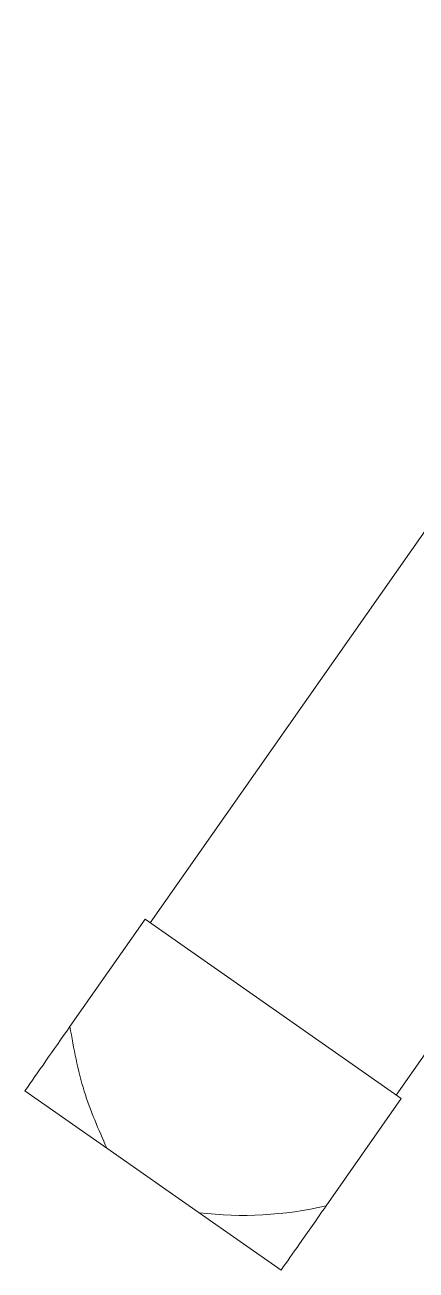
# Model space of a CAD drawing. Extents: x 8 to 113, y 2 to 87.
# Drawn here: x 78.171 to 78.797, y 47.203 to 49.196 of the extents above; entities that cross this region are included whole.
import ezdxf

# ---------------------------------------------------------------- set-up
doc = ezdxf.new("R2010")
doc.units = 0
doc.header["$MEASUREMENT"] = 0
doc.layers.add('OBJECT', color=7, linetype='CONTINUOUS')

msp = doc.modelspace()

# ---------------------------------------------------------------- linework, layer by layer
at = {"layer": 'OBJECT', "linetype": 'Continuous', "lineweight": 15}
for p, q in [((79.3778, 49.1955), (78.3717, 47.7587)), ((78.7649, 47.4834), (79.7709, 48.9202)), ((78.2433, 47.5928), (78.3635, 47.7645)), ((78.7731, 47.4777), (78.3635, 47.7645)), ((78.1714, 47.49), (78.3024, 47.3983)), ((78.6529, 47.306), (78.7731, 47.4777)), ((78.4499, 47.295), (78.3024, 47.3983)), ((78.4499, 47.295), (78.5809, 47.2033))]:
    msp.add_line(p, q, dxfattribs=at)
msp.add_arc((78.5201, 47.878), 0.5872, 263.1371, 283.0703, dxfattribs=at)
for points, knots in [([(78.1714, 47.49), (78.1819, 47.5051), (78.2023, 47.5342), (78.2299, 47.5737), (78.2433, 47.5928)], [0, 0, 0, 0, 0.515407, 1, 1, 1, 1]), ([(78.2433, 47.5928), (78.2495, 47.5579), (78.2615, 47.4907), (78.2891, 47.4283), (78.3024, 47.3983)], [0, 0, 0, 0, 0.519495, 1, 1, 1, 1]), ([(78.6529, 47.306), (78.638, 47.2848), (78.6104, 47.2453), (78.5902, 47.2165), (78.5809, 47.2033)], [0, 0, 0, 0, 0.538103, 1, 1, 1, 1])]:
    msp.add_open_spline(points, degree=3, knots=knots, dxfattribs=at)

doc.saveas('drawing.dxf')
